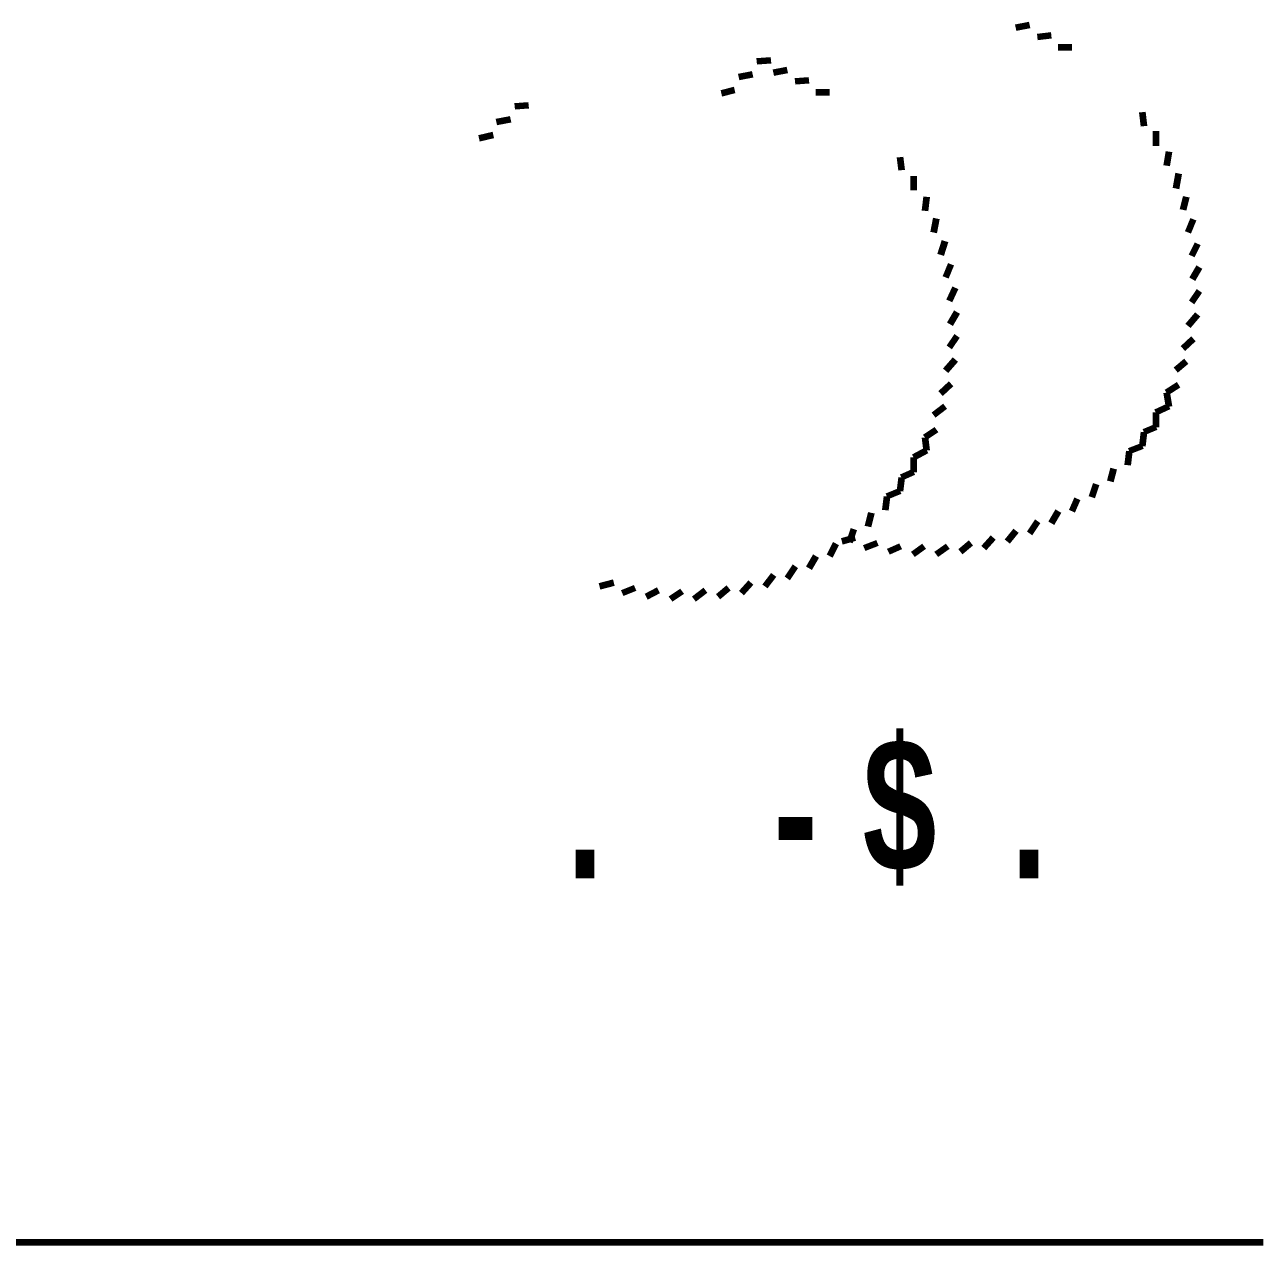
# Model space of a CAD drawing. Header units: inches. Extents: x 19 to 378, y -1 to 646.
# Drawn here: x 219 to 378, y 490.1 to 646.4 of the extents above; entities that cross this region are included whole.
import ezdxf

# ---------------------------------------------------------------- set-up
doc = ezdxf.new("R2010")
doc.units = ezdxf.units.IN
doc.layers.add('P', color=250, linetype='CONTINUOUS', lineweight=100)
doc.layers.add('Text', color=250, linetype='CONTINUOUS', lineweight=100)
doc.styles.get("Standard").update_dxf_attribs({"font": 'txt', "width": 0.75})

msp = doc.modelspace()

# ---------------------------------------------------------------- linework, layer by layer
at = {"layer": 'P', "color": 0, "linetype": 'CONTINUOUS'}
for points in [[(346.22, 646.11), (348, 646.44)], [(349, 644.89), (350.78, 645.11)], [(351.67, 643.56), (353.44, 643.56)], [(313, 641.78), (314.78, 641.89)], [(310.67, 639.78), (312.44, 640.11)], [(315.11, 640.33), (316.89, 640.67)], [(317.89, 639.22), (319.67, 639.33)], [(308.44, 637.67), (310.11, 638.11)], [(320.56, 637.78), (322.33, 637.78)], [(281.89, 636), (283.67, 636.11)], [(362.44, 635.22), (362.67, 633.44)], [(279.56, 634), (281.33, 634.33)], [(277.33, 631.89), (279.11, 632.33)], [(364.22, 632.78), (364.22, 630.89)], [(365.89, 630.11), (365.56, 628.33)], [(331.33, 629.44), (331.56, 627.78)], [(333.11, 627), (333.11, 625.22)], [(367.11, 627.33), (366.78, 625.44)], [(334.78, 624.33), (334.56, 622.56)], [(368.11, 624.33), (367.67, 622.67)], [(336, 621.56), (335.67, 619.78)], [(369, 621.44), (368.33, 619.78)], [(337.11, 618.67), (336.56, 616.89)], [(369.56, 618.33), (368.78, 616.78)], [(337.89, 615.67), (337.22, 614)], [(369.78, 615.33), (368.89, 613.78)], [(338.44, 612.67), (337.67, 611)], [(369.78, 612.22), (368.78, 610.78)], [(338.67, 609.56), (337.78, 608)], [(369.56, 609.22), (368.33, 607.78)], [(338.67, 606.44), (337.67, 605)], [(369, 606.11), (367.67, 604.89)], [(338.44, 603.44), (337.22, 602)], [(368.11, 603.22), (366.78, 602.11)], [(337.89, 600.33), (336.56, 599.11)], [(367.11, 600.22), (365.56, 599.22)], [(365.56, 599.22), (365.89, 597.44)], [(337.11, 597.44), (335.67, 596.33)], [(365.89, 597.44), (364.22, 596.67)], [(364.22, 596.67), (364.22, 594.78)], [(364.22, 594.78), (362.67, 594.11)], [(336, 594.44), (334.56, 593.44)], [(334.56, 593.44), (334.78, 591.78)], [(362.67, 594.11), (362.44, 592.33)], [(334.78, 591.78), (333.11, 590.89)], [(360.78, 591.67), (360.56, 589.89)], [(362.44, 592.33), (360.78, 591.67)], [(333.11, 590.89), (333.11, 589)], [(333.11, 589), (331.56, 588.33)], [(358.78, 589.44), (358.33, 587.78)], [(331.56, 588.33), (331.33, 586.56)], [(356.56, 587.44), (356, 585.78)], [(329.67, 585.89), (329.44, 584.11)], [(331.33, 586.56), (329.67, 585.89)], [(354.11, 585.56), (353.44, 584)], [(327.67, 583.78), (327.22, 582)], [(351.67, 584), (350.78, 582.44)], [(349, 582.67), (348, 581.11)], [(325.56, 580.56), (323.89, 580.11)], [(325.44, 581.67), (324.89, 580)], [(343.33, 580.56), (342.11, 579.22)], [(346.22, 581.44), (345.11, 580.11)], [(323.11, 579.78), (322.33, 578.22)], [(328.44, 579.89), (326.78, 579.22)], [(331.44, 579.44), (329.89, 578.78)], [(334.44, 579.44), (333, 578.44)], [(337.44, 579.44), (336, 578.44)], [(340.44, 579.89), (339.11, 578.78)], [(320.56, 578.22), (319.67, 576.67)], [(315.11, 575.78), (314, 574.33)], [(317.89, 576.89), (316.89, 575.33)], [(294.56, 574.78), (292.78, 574.33)], [(297.33, 574.11), (295.67, 573.44)], [(309.33, 574.11), (308, 573)], [(312.22, 574.78), (311, 573.44)], [(300.33, 573.78), (298.78, 573)], [(303.33, 573.67), (301.89, 572.67)], [(306.33, 573.78), (304.89, 572.67)], [(18.89, 490.11), (378, 490.11)]]:
    msp.add_lwpolyline(points, dxfattribs=at)

# ---------------------------------------------------------------- texts
at = {"layer": 'Text', "color": 0, "linetype": 'CONTINUOUS', "attachment_point": 4}
for s, insert, char_height, width in [('{\\fSquare721BT|b1|i0|c1|p15;$}', (326.56, 545.33), 17, 17.3333), ('{\\fSquare721BT|b1|i0|c1|p15;}', (242.44, 545.33), 17, 17.3333), ('{\\fSquare721BT|b1|i0|c1|p15;}', (256.44, 545.33), 17, 17.3333), ('{\\fSquare721BT|b1|i0|c1|p15;}', (273.33, 545.33), 17, 17.3333), ('{\\fSquare721BT|b1|i0|c1|p15;}', (280.11, 545.33), 17, 17.3333), ('{\\fSquare721BT|b1|i0|c1|p15; }', (302, 545.33), 17, 17.3333), ('{\\fSquare721BT|b1|i0|c1|p15;-}', (315.11, 545.33), 17, 17.3333), ('{\\fSquare721BT|b1|i0|c1|p15; }', (332.44, 545.33), 17, 17.3333), ('{\\fSquare721BT|b1|i0|c1|p15;.}', (288.56, 545.33), 17, 17.3333), ('{\\fSquare721BT|b1|i0|c1|p15;.}', (345.56, 545.33), 17, 17.3333), ('{\\fUnivers|b0|i0|c1|p15;}', (219.67, 523.11), 11.6667, 12), ('{\\fUnivers|b0|i0|c1|p15;}', (224, 523.11), 11.6667, 12), ('{\\fUnivers|b0|i0|c1|p15;}', (228.11, 523.11), 11.6667, 12), ('{\\fUnivers|b0|i0|c1|p15;}', (232.44, 523.11), 11.6667, 12), ('{\\fUnivers|b0|i0|c1|p15;}', (236.78, 523.11), 11.6667, 12), ('{\\fUnivers|b0|i0|c1|p15;}', (241.11, 523.11), 11.6667, 12), ('{\\fUnivers|b0|i0|c1|p15;}', (243.67, 523.11), 11.6667, 12), ('{\\fUnivers|b0|i0|c1|p15;}', (246.33, 523.11), 11.6667, 12), ('{\\fUnivers|b0|i0|c1|p15;}', (250.67, 523.11), 11.6667, 12), ('{\\fUnivers|b0|i0|c1|p15;}', (255, 523.11), 11.6667, 12), ('{\\fUnivers|b0|i0|c1|p15;}', (257.11, 523.11), 11.6667, 12), ('{\\fUnivers|b0|i0|c1|p15;}', (261.11, 523.11), 11.6667, 12), ('{\\fUnivers|b0|i0|c1|p15;}', (267.44, 523.11), 11.6667, 12), ('{\\fUnivers|b0|i0|c1|p15;}', (269.78, 523.11), 11.6667, 12), ('{\\fUnivers|b0|i0|c1|p15;}', (272.44, 523.11), 11.6667, 12), ('{\\fUnivers|b0|i0|c1|p15;}', (276.33, 523.11), 11.6667, 12), ('{\\fUnivers|b0|i0|c1|p15;}', (280.67, 523.11), 11.6667, 12), ('{\\fUnivers|b0|i0|c1|p15;}', (285, 523.11), 11.6667, 12), ('{\\fUnivers|b0|i0|c1|p15;}', (289, 523.11), 11.6667, 12), ('{\\fUnivers|b0|i0|c1|p15;}', (291.11, 523.11), 11.6667, 12), ('{\\fUnivers|b0|i0|c1|p15;}', (297.44, 523.11), 11.6667, 12), ('{\\fUnivers|b0|i0|c1|p15;}', (299.78, 523.11), 11.6667, 12), ('{\\fUnivers|b0|i0|c1|p15;}', (302.33, 523.11), 11.6667, 12), ('{\\fUnivers|b0|i0|c1|p15;}', (306.67, 523.11), 11.6667, 12), ('{\\fUnivers|b0|i0|c1|p15;}', (308.89, 523.11), 11.6667, 12), ('{\\fUnivers|b0|i0|c1|p15;}', (311.22, 523.11), 11.6667, 12), ('{\\fUnivers|b0|i0|c1|p15;}', (315.56, 523.11), 11.6667, 12), ('{\\fUnivers|b0|i0|c1|p15;}', (318.44, 523.11), 11.6667, 12), ('{\\fUnivers|b0|i0|c1|p15;}', (322.78, 523.11), 11.6667, 12), ('{\\fUnivers|b0|i0|c1|p15;}', (327.11, 523.11), 11.6667, 12), ('{\\fUnivers|b0|i0|c1|p15;}', (329.22, 523.11), 11.6667, 12), ('{\\fUnivers|b0|i0|c1|p15;}', (333.56, 523.11), 11.6667, 12), ('{\\fUnivers|b0|i0|c1|p15;}', (337.67, 523.11), 11.6667, 12), ('{\\fUnivers|b0|i0|c1|p15;}', (340.22, 523.11), 11.6667, 12), ('{\\fUnivers|b0|i0|c1|p15;}', (344.56, 523.11), 11.6667, 12), ('{\\fUnivers|b0|i0|c1|p15;}', (348.89, 523.11), 11.6667, 12), ('{\\fUnivers|b0|i0|c1|p15;}', (351.44, 523.11), 11.6667, 12), ('{\\fUnivers|b0|i0|c1|p15;}', (355.78, 523.11), 11.6667, 12), ('{\\fUnivers|b1|i1|c1|p15;}', (313, 504.44), 7.6667, 8), ('{\\fUnivers|b1|i1|c1|p15;}', (317.67, 504.44), 7.6667, 8), ('{\\fUnivers|b1|i1|c1|p15;}', (324, 504.44), 7.6667, 8), ('{\\fUnivers|b1|i1|c1|p15;}', (326.44, 504.44), 7.6667, 8), ('{\\fUnivers|b1|i1|c1|p15;}', (328.89, 504.44), 7.6667, 8), ('{\\fUnivers|b1|i1|c1|p15;}', (333, 504.44), 7.6667, 8), ('{\\fUnivers|b1|i1|c1|p15;}', (339.11, 504.44), 7.6667, 8), ('{\\fUnivers|b1|i1|c1|p15;}', (343.33, 504.44), 7.6667, 8), ('{\\fUnivers|b1|i1|c1|p15;}', (345.78, 504.44), 7.6667, 8), ('{\\fUnivers|b1|i1|c1|p15;}', (349.89, 504.44), 7.6667, 8), ('{\\fUnivers|b1|i1|c1|p15;}', (354.11, 504.44), 7.6667, 8)]:
    msp.add_mtext(s, dxfattribs=dict(at, insert=insert, char_height=char_height, width=width))
at = {"layer": 'Text', "color": 0, "linetype": 'CONTINUOUS', "insert": (337.22, 504.44), "char_height": 7.6667, "attachment_point": 4}
msp.add_mtext('{\\fUnivers|b1|i1|c1|p15;}', dxfattribs=at)

doc.saveas('drawing.dxf')
